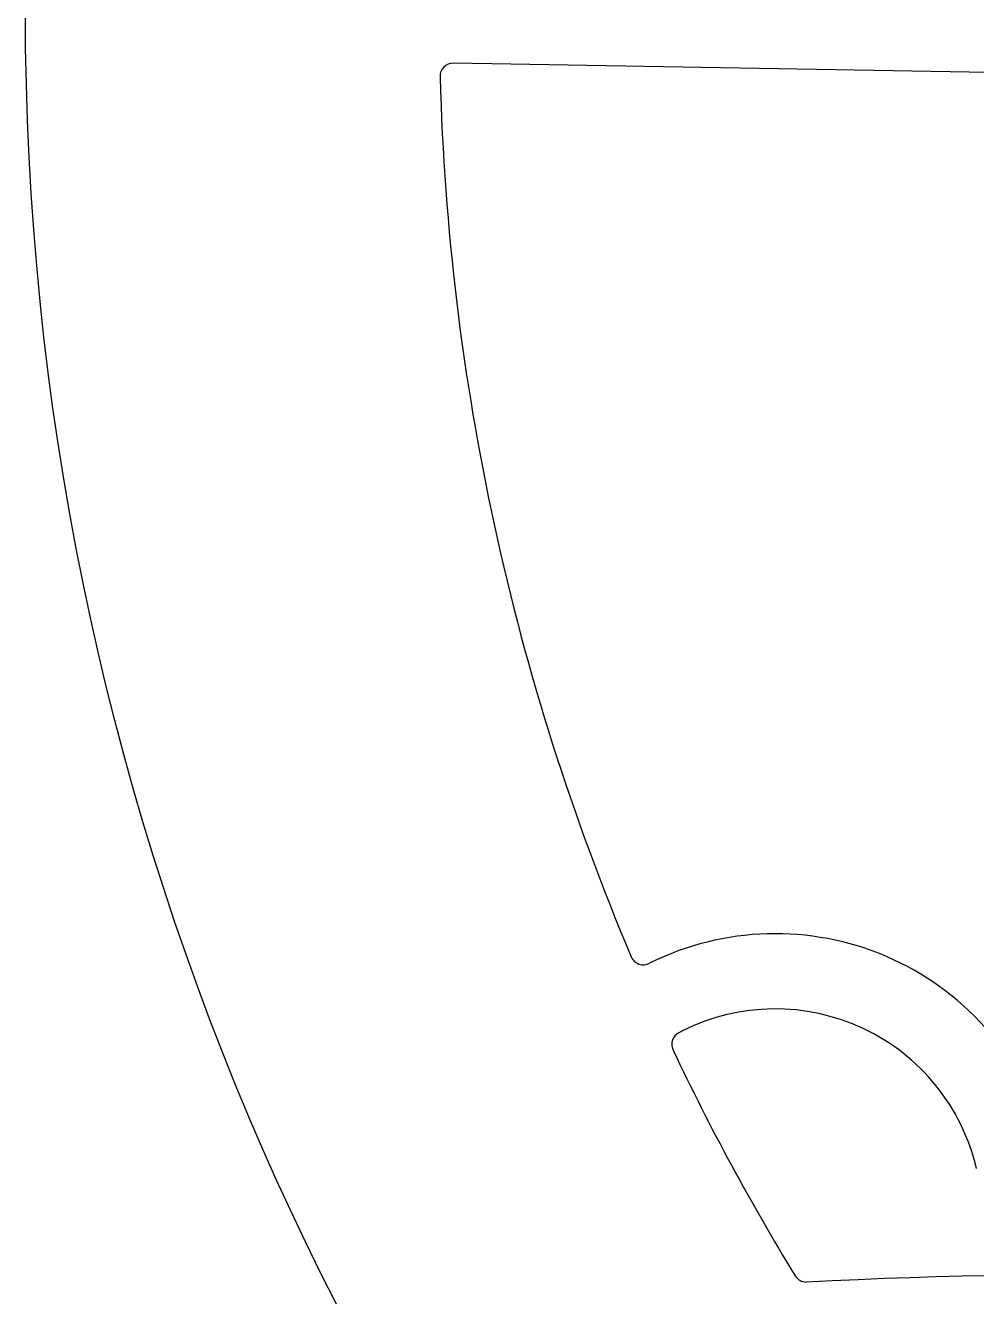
# Model space of a CAD drawing. Header units: millimetres. Extents: x -54 to 54, y -54 to 54.
# Drawn here: x -54 to -35.91, y -24.45 to -0.27 of the extents above; entities that cross this region are included whole.
import ezdxf

# ---------------------------------------------------------------- set-up
doc = ezdxf.new("R2010")
doc.units = ezdxf.units.MM
doc.layers.add('CUT_INNER', color=6, linetype='Continuous')
doc.layers.add('CUT_OUTER', color=1, linetype='Continuous')

msp = doc.modelspace()

# ---------------------------------------------------------------- linework, layer by layer
at = {"layer": 'CUT_INNER'}
for points in [[(-34.9627, -1.1781), (-45.8612, -0.9878)], [(-41.4921, -19.3889), (-41.5746, -19.4315)]]:
    msp.add_lwpolyline(points, dxfattribs=at)
for centre, radius, start, end in [((-45.8655, -1.2378), 0.25, 89, 181.58203), ((-0.0106, -0.0024), 46.1216, 181.54349, 202.95109), ((-39.7437, -22.9126), 5.3642, 17.06607, 116.43576), ((-42.251, -17.8894), 0.2501, 203.03817, 298.45354), ((-39.7437, -22.9126), 3.9336, 13.18141, 116.39072), ((-41.4599, -19.6536), 0.25, 117.31461, 205.48828), ((-0.0988, -0.0523), 46.0207, 205.3573, 211.43739), ((-39.1509, -23.9247), 0.25, 211.46484, 269), ((-33.3114, -142.9464), 118.9155, 85.17941, 92.816801)]:
    msp.add_arc(centre, radius, start, end, dxfattribs=at)
at = {"layer": 'CUT_OUTER'}
msp.add_circle((0, 0), 54, dxfattribs=at)

doc.saveas('drawing.dxf')
